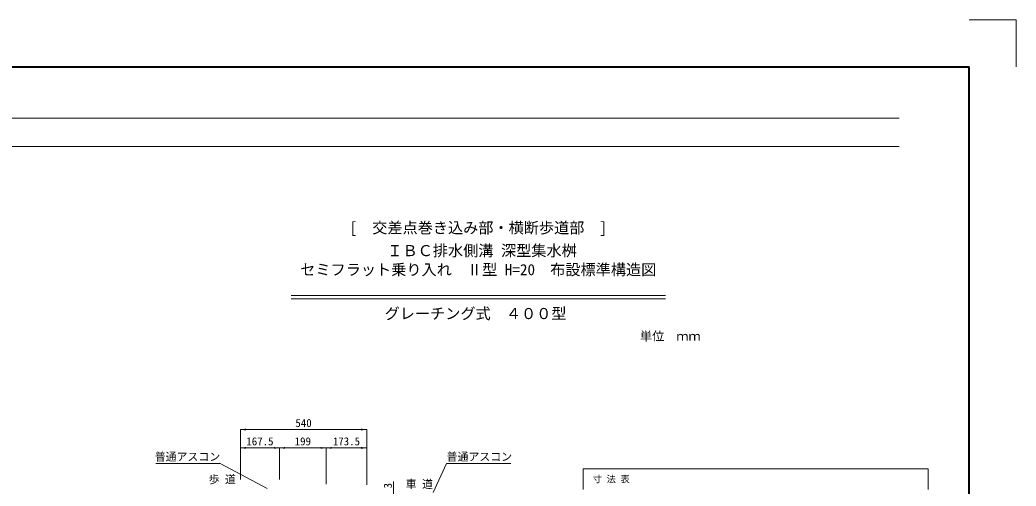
# Model space of a CAD drawing. Units: millimetres at full size, sheet at 1:20. Extents: x 0 to 8400, y 0 to 13400.
# Drawn here: x 4144 to 8400, y 3949 to 5940 of the extents above; entities that cross this region are included whole.
import ezdxf
from ezdxf.enums import TextEntityAlignment as Align

# ---------------------------------------------------------------- set-up
doc = ezdxf.new("R2010")
doc.units = ezdxf.units.MM
doc.header["$LTSCALE"] = 20
for name, color, linetype, lineweight in [('0_2', 7, 'Continuous', 20), ('Defpoints_3', 8, 'Continuous', 0), ('図枠', 7, 'Continuous', 5), ('寸法・材料表', 7, 'Continuous', 13), ('寸法線', 7, 'Continuous', 13), ('引出線', 4, 'Continuous', 9)]:
    doc.layers.add(name, color=color, linetype=linetype, lineweight=lineweight)
doc.layers.add('文字', color=7, linetype='Continuous')
doc.styles.add('ＭＳ ゴシック', font='')
doc.styles.get('ＭＳ ゴシック').set_extended_font_data('MS Gothic')

# ---------------------------------------------------------------- blocks, each defined once
blk = doc.blocks.new('filled_arrow')
at = {"color": 0, "linetype": 'Continuous', "lineweight": -2}
blk.add_solid([(7.5, 1.25), (0, 0), (7.5, -1.25)], dxfattribs=at)

msp = doc.modelspace()

# ---------------------------------------------------------------- linework, layer by layer
at = {"layer": '0_2'}
for p, q in [((5302.4, 4763.33), (6902.4, 4763.33)), ((5302.54, 4748.33), (6902.26, 4748.33))]:
    msp.add_line(p, q, dxfattribs=at)
at = {"layer": 'Defpoints_3', "color": 7, "lineweight": 13}
for p in [(8200, 5940), (8400, 5740)]:
    msp.add_line(p, (8400, 5940), dxfattribs=at)
at = {"layer": 'Defpoints_3'}
for p, q in [((6550, 4022.86), (8024, 4022.86)), ((6550, 4022.86), (6550, 3934.86)), ((8024, 4022.86), (8024, 3934.86))]:
    msp.add_line(p, q, dxfattribs=at)
at = {"layer": '図枠', "lineweight": 40}
for p in [(400, 5740), (8200, 200)]:
    msp.add_line(p, (8200, 5740), dxfattribs=at)
at = {"layer": '図枠', "lineweight": 13}
for p, q in [((700, 5520), (7900, 5520)), ((700, 5400), (7900, 5400))]:
    msp.add_line(p, q, dxfattribs=at)
at = {"layer": '寸法線'}
for p, q in [((5085.69, 4190.4), (5625.69, 4190.4)), ((5085.69, 3977.07), (5085.69, 4190.4)), ((5625.69, 3954.07), (5625.69, 4190.4)), ((5085.69, 4112.07), (5253.19, 4112.07)), ((5085.69, 3977.07), (5085.69, 4112.07)), ((5253.19, 3977.07), (5253.19, 4112.07)), ((5253.19, 4112.07), (5452.19, 4112.07)), ((5253.19, 3977.07), (5253.19, 4112.07)), ((5452.19, 3957.07), (5452.19, 4112.07)), ((5452.19, 4112.07), (5625.69, 4112.07)), ((5452.19, 3957.07), (5452.19, 4112.07)), ((5625.69, 3954.07), (5625.69, 4112.07)), ((5740.69, 3869.07), (5740.69, 3968.07))]:
    msp.add_line(p, q, dxfattribs=at)
at = {"layer": '引出線'}
for points in [[(5199.88, 3938.06), (4999.62, 4046.08), (4724.78, 4046.08)], [(5909.74, 3921.17), (5967.03, 4046.08), (6241.87, 4046.08)]]:
    msp.add_lwpolyline(points, dxfattribs=at)

# ---------------------------------------------------------------- block references
at = {"layer": '寸法線', "xscale": 3.2, "yscale": 3.2}
for p in [(5085.69, 4190.4), (5085.69, 4112.07), (5253.19, 4112.07), (5452.19, 4112.07)]:
    msp.add_blockref('filled_arrow', p, dxfattribs=at)
at = {"layer": '寸法線', "xscale": 3.2, "yscale": 3.2, "rotation": 180}
for p in [(5625.69, 4190.4), (5253.19, 4112.07), (5452.19, 4112.07), (5625.69, 4112.07)]:
    msp.add_blockref('filled_arrow', p, dxfattribs=at)

# ---------------------------------------------------------------- texts
at = {"layer": '寸法・材料表', "style": 'ＭＳ ゴシック'}
msp.add_text('\u3000寸 法 表\u3000', height=28.48, dxfattribs=at).set_placement((6551.2, 3978.86), align=Align.MIDDLE_LEFT)
at = {"layer": '寸法線', "style": 'ＭＳ ゴシック'}
for s, p in [('540', (5355.69, 4218.4)), ('167.5', (5169.44, 4140.07)), ('199', (5352.69, 4140.07)), ('173.5', (5538.94, 4140.07))]:
    msp.add_text(s, height=34.18, dxfattribs=at).set_placement(p, align=Align.MIDDLE_CENTER)
msp.add_text('3', height=34.18, rotation=90, dxfattribs=at).set_placement((5715.69, 3950.7), align=Align.MIDDLE_CENTER)
at = {"layer": '引出線', "style": 'ＭＳ ゴシック'}
msp.add_text('普通アスコン', height=34.18, dxfattribs=at).set_placement((4999.62, 4091.29), align=Align.TOP_RIGHT)
msp.add_text('普通アスコン', height=34.18, dxfattribs=at).set_placement((5967.03, 4091.29), align=Align.TOP_LEFT)
at = {"layer": '文字', "style": 'ＭＳ ゴシック'}
for s, p in [('[\u3000交差点巻き込み部・横断歩道部\u3000]', (5552.1, 5014.46)), (' ＩＢＣ排水側溝 深型集水桝', (5681.6, 4916.71)), ('セミフラット乗り入れ\u3000Ⅱ型 H=20\u3000布設標準構造図', (5341.66, 4835.46))]:
    msp.add_text(s, height=47.47, dxfattribs=at).set_placement(p, align=Align.BOTTOM_LEFT)
for s, height, p in [('グレーチング式\u3000４００型', 47.47, (6090.62, 4685.92)), ('歩 道', 34.18, (5008.18, 3977.55)), ('車 道', 34.18, (5850.73, 3957.35))]:
    msp.add_text(s, height=height, dxfattribs=at).set_placement(p, align=Align.MIDDLE_CENTER)
msp.add_text('単位\u3000ｍｍ', height=37.98, dxfattribs=at).set_placement((7052.4, 4559.2), align=Align.BOTTOM_RIGHT)

doc.saveas('drawing.dxf')
